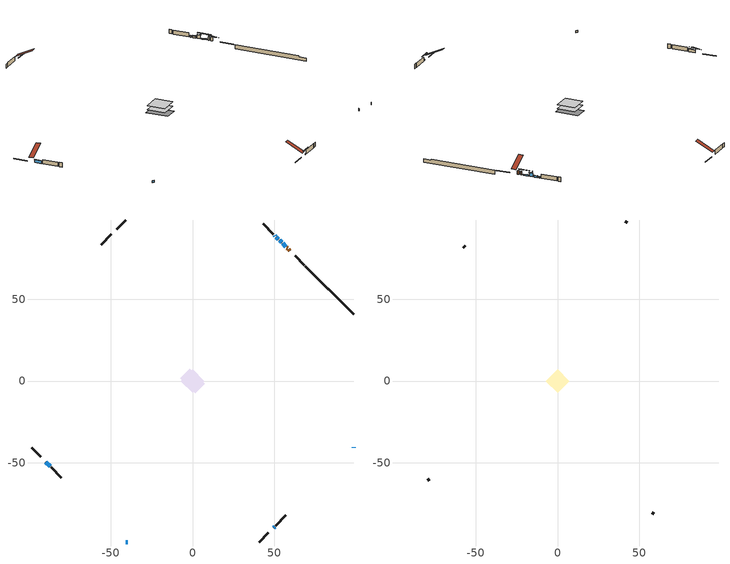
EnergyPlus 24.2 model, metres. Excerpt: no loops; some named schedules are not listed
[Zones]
conditioned space
 floor adiabatic (AdiabaticFloorConstruction): -7.28,0 0,7.28 7.28,0 0,-7.28 z0.64
 floor foundation (Slab1 construction): -7.38,1.78 -1.78,7.38 7.38,-1.78 1.78,-7.38 z-1.65
 wall outside (RimJoist1 construction): 40.83,-98.57 46.37,-93.03 / -98.57,-40.83 -93.03,-46.37 / -40.83,98.57 -46.37,93.03 / 68.38,71.01 62.85,76.55 z0.64:0.94
 wall outside (AdiabaticWallConstruction 1): 59.61,79.79 58.84,80.56 / 58.18,81.21 57.75,81.64 z0.64:2.67
 wall outside (AdiabaticWallConstruction): -40.83,-98.57 -39.76,-98.57 / 98.57,-40.83 98.57,-40.41 z0.64:1.86; 57.1,82.3 55.16,84.24 / 49.6,-89.8 50.25,-89.15 / 50.67,88.72 50.24,89.16 z0.64:1.25; 54.5,84.9 53.28,86.12 z0.64:2.67; 52.62,86.78 51.33,88.07 z0.64:1.56; -89.8,-49.6 -87.21,-52.19 z0.64:2.16
 wall outside (Wall1 construction): 50.91,-88.49 57.22,-82.18 / -86.55,-52.85 -80.24,-59.16 / -49.6,89.79 -55.91,83.48 / 49.58,89.81 43.27,96.12 z0.64:3.08
 wall foundation (FoundationWall1 construction): 69.04,70.36,-1.65 69.04,70.36,0.64 95.62,43.78,0.64 95.62,43.78,0.11 98.57,40.83,0.11 98.57,40.83,-1.65
 window (WindowConstruction 4): -40.83,-98.57 -39.76,-98.57 z0.64:1.86
 window (WindowConstruction 6): 57.1,82.3 55.16,84.24 z0.64:1.25
 window (WindowConstruction 7): 49.6,-89.79 50.25,-89.15 z0.64:1.25
 window (WindowConstruction 5): 98.57,-40.83 98.57,-40.41 z0.64:1.86
 window (WindowConstruction): 54.5,84.9 53.28,86.12 z0.64:2.67
 window (WindowConstruction 1): 52.62,86.78 51.33,88.07 z0.64:1.55
 window (WindowConstruction 2): 50.67,88.73 50.24,89.16 z0.64:1.25
 window (WindowConstruction 3): -89.79,-49.6 -87.21,-52.19 z0.64:2.16
 door (Door): 59.61,79.79 58.84,80.56 z0.64:2.67
 door (Door 1): 58.18,81.21 57.75,81.64 z0.64:2.67
 ceiling adiabatic (AdiabaticFloorConstruction): 0,-7.28 7.28,0 0,7.28 -7.28,0 z0.64
attic - vented
 floor to conditioned space (Floor1 construction Reversed): -7.28,0 0,7.28 7.28,0 0,-7.28 z3.08
 wall outside (Wall2 construction): 57.87,-81.52 59.01,-80.39 / -79.58,-59.81 -78.45,-60.94 / -56.57,82.83 -57.7,81.7 / 42.62,96.78 41.49,97.91 z0.64:3.08
 roof outside (Roof1 construction): 48.95,-90.45,3.08 42.06,-83.57,7.94 40.14,-85.49,7.94 47.02,-92.38,3.08; -90.45,-48.95,3.08 -83.57,-42.06,7.94 -85.49,-40.14,7.94 -92.38,-47.02,3.08; -48.95,90.45,3.08 -42.06,83.57,7.94 -40.14,85.49,7.94 -47.02,92.38,3.08; 60.27,79.13,3.08 53.38,72.25,7.94 55.31,70.33,7.94 62.19,77.21,3.08
shading: 53.29,86.11 58.96,80.43 59.26,80.72 53.58,86.4 z3.89; 52.12,-87.28 47.74,-91.66 48.03,-91.95 52.41,-87.57 z3.89; 53.14,86.26 54.64,84.75 54.93,85.05 53.43,86.55 z2.87; 51.19,88.21 52.76,86.63 53.06,86.92 51.48,88.5 z1.76; 50.1,89.3 50.81,88.58 51.11,88.87 50.39,89.59 z1.45; -87.07,-52.33 -89.94,-49.46 -90.23,-49.75 -87.36,-52.62 z2.37
[Building]
Building 1: Terrain=Suburbs
[Site:Location]
Ottawa Intl AP_ON: Latitude {deg}=45.32; Longitude {deg}=-75.67; Time Zone {hr}=-5; Elevation {m}=115; Keep Site Location Information=Yes
[Site:GroundTemperature:Shallow]
1.18808, -1.19398, -1.38475, -0.254337, 4.28362, 8.80044, 12.7163, 15.1969, 15.4076, 13.3901, 9.57408, 5.19582
[Site:WaterMainsTemperature]
Calculation Method=Schedule; Temperature Schedule=mains temperature schedule
[Material] Roughness=Rough; Thermal Absorptance=0.9
Name | Thickness {m} | Conductivity {W/m-K} | Density {kg/m3} | Specific Heat {J/kg-K} | Solar Absorptance | Visible Absorptance
asphalt or fiberglass shingles | 0.00635 | 0.162714 | 1121.4 | 1465.45 | 0.4 | 0.4
ceiling loosefill ins | 0.169333 | 0.0480833 | 16.02 | 1046.75 | 0.7 | 0.7
ceiling stud and cavity | 0.1397 | 0.0940014 | 65.682 | 1177.47 | 0.7 | 0.7
concrete 4.0 in. | 0.1016 | 1.803125 | 2242.8 | 837.4 | 0.7 | 0.7
concrete 8.0 in. | 0.2032 | 1.803125 | 2242.8 | 837.4 | 0.7 | 0.7
door material | 0.04445 | 0.053851 | 512.64 | 1214.23 | 0.7 | 0.7
door material 1 | 0.04445 | 0.0639163 | 512.64 | 1214.23 | 0.7 | 0.7
exterior vertical ins | 0.0213745 | 0.029427 | 32.04 | 1214.23 | 0.7 | 0.7
floor covering | 0.0127 | 0.0433444 | 54.468 | 1339.84 | 0.6 | 0.6
floor rigid ins; wall rigid ins 1 | 0.512978 | 0.029427 | 32.04 | 1214.23 | 0.7 | 0.7
floor stud and cavity | 0.1397 | 1.75129 | 37.0049 | 1207.88 | 0.7 | 0.7
furniture material conditioned space 1 | 0.1524 | 0.115458 | 640.8 | 1214.23 | 0.6 | 0.6
gypsum board | 0.0127 | 0.160291 | 801 | 837.4 | 0.6 | 0.6
gypsum board 1 | 0.0127 | 0.160291 | 801 | 837.4 | 0.7 | 0.7
osb sheathing 0.5 in. | 0.0127 | 0.115458 | 512.64 | 1214.23 | 0.7 | 0.7
osb sheathing 0.75 in. | 0.01905 | 0.115458 | 512.64 | 1214.23 | 0.7 | 0.7
osb sheathing 2.0 in. | 0.0508 | 0.115458 | 512.64 | 1214.23 | 0.7 | 0.7
rim joist rigid ins; wall rigid ins | 0.051816 | 0.029427 | 32.04 | 1214.23 | 0.7 | 0.7
rim joist stud and cavity | 0.0508 | 0.0344445 | 125.044 | 1163.47 | 0.6 | 0.6
wall stud and cavity | 0.1397 | 0.160606 | 139.0536 | 1170.24 | 0.7 | 0.7
wall stud and cavity 1 | 0.0889 | 6.1454 | 50.32683 | 1063.81 | 0.6 | 0.6
wall stud and cavity 2 | 0.0889 | 0.380278 | 52.3479 | 1209.89 | 0.7 | 0.7
wall stud and cavity 3 | 0.0889 | 0.391764 | 83.0341 | 1211.67 | 0.7 | 0.7
wood siding | 0.0254 | 0.102417 | 544.68 | 1172.36 | 0.4 | 0.4
wood siding 1 | 0.00254 | 0.102417 | 544.68 | 1172.36 | 0.4 | 0.4
wood siding 2; wood siding 3; wood siding 4 | 0.0254 | 0.102417 | 544.68 | 1172.36 | 0.7 | 0.7
[WindowMaterial:SimpleGlazingSystem]
Name | U-Factor {W/m2-K} | Solar Heat Gain Coefficient
WindowMaterial | 4.38739 | 0.68
WindowMaterial 1 | 3.07691 | 0.55
WindowMaterial 2 | 3.10076 | 0.46
WindowMaterial 3 | 2.94348 | 0.59
WindowMaterial 4 | 4.65539 | 0.62
WindowMaterial 5 | 4.28064 | 0.65
WindowMaterial 6 | 7.50177 | 0.69
WindowMaterial 7 | 4.6747 | 0.52
[Construction]
AdiabaticFloorConstruction: floor stud and cavity, floor rigid ins, osb sheathing 0.75 in., floor covering
AdiabaticWallConstruction: wood siding 3, wall rigid ins 1, wall stud and cavity 2, gypsum board
AdiabaticWallConstruction 1: wood siding 4, wall rigid ins 1, wall stud and cavity 2, gypsum board
Door: door material
Door 1: door material 1
Floor1 construction Reversed: gypsum board, ceiling stud and cavity, ceiling loosefill ins
FoundationWall1 construction: concrete 8.0 in., gypsum board 1
furniture construction conditioned space 1: furniture material conditioned space 1
PartitionWallConstruction: gypsum board, wall stud and cavity 3, gypsum board
RimJoist1 construction: wood siding 2, rim joist rigid ins, osb sheathing 2.0 in., rim joist stud and cavity
Roof1 construction: asphalt or fiberglass shingles
Slab1 construction: concrete 4.0 in.
Wall1 construction: wood siding, wall rigid ins, osb sheathing 0.5 in., wall stud and cavity, gypsum board
Wall2 construction: wood siding 1, wall stud and cavity 1
WindowConstruction: WindowMaterial
WindowConstruction 1: WindowMaterial 1
WindowConstruction 2: WindowMaterial 2
WindowConstruction 3: WindowMaterial 3
WindowConstruction 4: WindowMaterial 4
WindowConstruction 5: WindowMaterial 5
WindowConstruction 6: WindowMaterial 6
WindowConstruction 7: WindowMaterial 7
[Zone] Multiplier=1; Part of Total Floor Area=Yes
Name | Volume {m3}
attic - vented | 81.2399
conditioned space | 518.6
[Space]
Name | Zone | Volume {m3}
attic - vented 1 | attic - vented | 81.2399
conditioned space 1 | conditioned space | 518.6
[ZoneInfiltration:EffectiveLeakageArea]
infil attic - vented 1: Zone or Space=attic - vented 1; Schedule=Always On Discrete; Effective Air Leakage Area {cm2}=4459.37; Stack Coefficient=0.000507965; Wind Coefficient=1.52278e-05
[ZoneMixing]
whole house fan mix: Zone or Space=attic - vented; Schedule=Always On Continuous; Design Flow Rate Calculation Method=Flow/Zone; Design Flow Rate {m3/s}=0; Source Zone or Space=conditioned space
[SurfaceProperty:ExposedFoundationPerimeter]
Slab1: Exposed Perimeter Calculation Method=TotalExposedPerimeter; Total Exposed Perimeter {m}=41.759
[InternalMass] Zone or ZoneList=conditioned space; Space or SpaceList=conditioned space 1
Name | Construction | Surface Area {m2}
furniture mass conditioned space 1 | furniture construction conditioned space 1 | 83.4399
partition wall mass | PartitionWallConstruction | 208.6
[Lights]
interior lighting: Zone or ZoneList or Space or SpaceList=conditioned space 1; Schedule=interior lighting schedule; Design Level Calculation Method=LightingLevel; Lighting Level {W}=343.2; Return Air Fraction=0; Fraction Radiant=0.6; Fraction Visible=0.2; Fraction Replaceable=1
[People]
occupants: Zone or ZoneList or Space or SpaceList=conditioned space 1; Number of People Schedule=occupants schedule; Number of People Calculation Method=People; Number of People=3; Fraction Radiant=0.314171; Sensible Heat Fraction=0.56303; Activity Level Schedule=occupants activity schedule; Carbon Dioxide Generation Rate {m3/s-W}=0; Enable ASHRAE 55 Comfort Warnings=No; Mean Radiant Temperature Calculation Type=EnclosureAveraged
[ElectricEquipment] Zone or ZoneList or Space or SpaceList=conditioned space 1; Design Level Calculation Method=EquipmentLevel
Name | Schedule | Design Level {W} | Fraction Latent | Fraction Radiant | Fraction Lost
clothes dryer | clothes dryer schedule | 140.772 | 0.015 | 0.081 | 0.85
clothes washer | clothes washer schedule | 32.1985 | 0.03 | 0.162 | 0.7
cooking range | cooking range schedule | 215.147 | 0.08 | 0.432 | 0.2
dishwasher | dishwasher schedule | 66.8632 | 0.3 | 0.18 | 0.4
fridge | fridge schedule | 72.9452 | 0 | 0.6 | 0
mech vent house fan | mech vent house fan schedule | 0 | 0 | 0 | 1
mech vent house fan cfis | mech vent house fan cfis schedule | 0 | 0 | 0 | 0
misc plug loads | misc plug loads schedule | 494.7 | 0.045 | 0.513 | 0.1
whole house fan | Always On Discrete | 0 | 0 | 0 | 1
[OtherEquipment] Zone or ZoneList or Space or SpaceList=conditioned space 1; Design Level Calculation Method=EquipmentLevel
Name | Fuel Type | Schedule | Design Level {W} | Fraction Latent | Fraction Radiant | Fraction Lost
clothes dryer 1 | Electricity | clothes dryer schedule | 0 | 0.015 | 0.081 | 0.85
cooking range 1 | Electricity | cooking range schedule | 0 | 0.08 | 0.432 | 0.2
general water use latent | None | general water use schedule | 62.594 | 1 | 0 | 0
general water use sensible | None | general water use schedule | -61.6891 | 0 | 0.6 | 0
mech vent house fan latent load | None | Always On Discrete | 0 | 1 | 0 | 0
mech vent house fan sensible load | None | Always On Discrete | 0 | 0 | 0 | 0
water heater energy adjustment1 | Electricity | Always On Discrete | 0.01 | 0 | 0 | 1
[ZoneInfiltration:DesignFlowRate] Zone or ZoneList or Space or SpaceList=conditioned space 1; Schedule=Always On Discrete; Design Flow Rate Calculation Method=Flow/Zone; Design Flow Rate {m3/s}=0
infil flow; natural vent flow; whole house fan flow
[ZoneControl:Thermostat]
conditioned space Thermostat: Zone or ZoneList=conditioned space; Control Type Schedule=conditioned space Thermostat Schedule; Control 1=conditioned space temperature setpoint; Temperature Difference Between Cutout And Setpoint {deltaC}=0
[ZoneHVAC:Baseboard:Convective:Electric]
electric baseboard: Availability Schedule=Always On Discrete; Heating Design Capacity {W}=10023; Efficiency=1
[Zone equipment]
conditioned space: electric baseboard
[Foundation:Kiva]
Foundation Kiva 1: Initial Indoor Air Temperature {C}=18; Wall Height Above Grade {m}=0.639989; Wall Depth Below Slab {m}=0.2032; Custom Block Material Name 1=exterior vertical ins; Custom Block Depth 1 {m}=2.28999; Custom Block X Position 1 {m}=0.2159; Custom Block Z Position 1 {m}=0
[Foundation:Kiva:Settings]
Soil Conductivity {W/m-K}=0.849921; Soil Density {kg/m3}=1842.3; Soil Specific Heat {J/kg-K}=418.7; Ground Solar Absorptivity=0.9; Ground Thermal Absorptivity=0.9; Ground Surface Roughness {m}=0.03; Far-Field Width {m}=40; Deep-Ground Boundary Condition=ZeroFlux; Deep-Ground Depth {m}=40; Minimum Cell Dimension {m}=0.2; Maximum Cell Growth Coefficient=3; Simulation Timestep=Timestep
[Exterior:Lights]
exterior lighting: Schedule=exterior lighting schedule; Design Level {W}=75.6
[EnergyManagementSystem:GlobalVariable]
infil_program_Qfan
infil_program_Qinf
natural_vent_program_Qnv
natural_vent_program_Qwhf
[EnergyManagementSystem:Sensor]
Name | Output:Variable or Output:Meter Index Key | Output:Variable or Output:Meter
airflow_gain | infil flow | Infiltration Sensible Heat Gain Energy
airflow_gain_1 | natural vent flow | Infiltration Sensible Heat Gain Energy
airflow_gain_2 | whole house fan flow | Infiltration Sensible Heat Gain Energy
airflow_loss | infil flow | Infiltration Sensible Heat Loss Energy
airflow_loss_1 | natural vent flow | Infiltration Sensible Heat Loss Energy
airflow_loss_2 | whole house fan flow | Infiltration Sensible Heat Loss Energy
clg_load_cond |  | Cooling:EnergyTransfer:Zone:CONDITIONED SPACE
clg_sp_s; clg_sp_s_1 | cooling setpoint | Schedule Value
clothes_dryer_exhaust_0_sch_s | clothes dryer exhaust 0 schedule | Schedule Value
conditioned_space_clg_unmet_s | conditioned space | Zone Cooling Setpoint Not Met Time
conditioned_space_htg_unmet_s | conditioned space | Zone Heating Setpoint Not Met Time
cool_season | cooling season schedule | Schedule Value
fridge_tin_s | conditioned space | Zone Mean Air Temperature
htg_load_cond |  | Heating:EnergyTransfer:Zone:CONDITIONED SPACE
htg_sp_s; htg_sp_s_1 | heating setpoint | Schedule Value
ig_ee_conv | clothes dryer | Electric Equipment Convective Heating Energy
ig_ee_conv_2 | cooking range | Electric Equipment Convective Heating Energy
ig_ee_conv_4 | fridge | Electric Equipment Convective Heating Energy
ig_ee_conv_5 | misc plug loads | Electric Equipment Convective Heating Energy
ig_ee_conv_6 | whole house fan | Electric Equipment Convective Heating Energy
ig_ee_rad | clothes dryer | Electric Equipment Radiant Heating Energy
ig_ee_rad_2 | cooking range | Electric Equipment Radiant Heating Energy
ig_ee_rad_4 | fridge | Electric Equipment Radiant Heating Energy
ig_ee_rad_5 | misc plug loads | Electric Equipment Radiant Heating Energy
ig_ee_rad_6 | whole house fan | Electric Equipment Radiant Heating Energy
ig_lgt_conv | interior lighting | Lights Convective Heating Energy
ig_lgt_rad | interior lighting | Lights Radiant Heating Energy
ig_lgt_vis | interior lighting | Lights Visible Radiation Heating Energy
ig_oe_conv | clothes dryer 1 | Other Equipment Convective Heating Energy
ig_oe_conv_1 | cooking range 1 | Other Equipment Convective Heating Energy
ig_oe_conv_2 | general water use latent | Other Equipment Convective Heating Energy
ig_oe_conv_3 | general water use sensible | Other Equipment Convective Heating Energy
ig_oe_conv_4 | water heater energy adjustment1 | Other Equipment Convective Heating Energy
ig_oe_rad | clothes dryer 1 | Other Equipment Radiant Heating Energy
ig_oe_rad_1 | cooking range 1 | Other Equipment Radiant Heating Energy
ig_oe_rad_2 | general water use latent | Other Equipment Radiant Heating Energy
ig_oe_rad_3 | general water use sensible | Other Equipment Radiant Heating Energy
ig_oe_rad_4 | water heater energy adjustment1 | Other Equipment Radiant Heating Energy
ig_ppl_conv | occupants | People Convective Heating Energy
ig_ppl_rad | occupants | People Radiant Heating Energy
im_conv | furniture mass conditioned space 1 | Surface Inside Face Convection Heat Gain Energy
im_conv_1 | partition wall mass | Surface Inside Face Convection Heat Gain Energy
im_ig | furniture mass conditioned space 1 | Surface Inside Face Internal Gains Radiation Heat Gain Energy
im_ig_1 | partition wall mass | Surface Inside Face Internal Gains Radiation Heat Gain Energy
im_lgt | furniture mass conditioned space 1 | Surface Inside Face Lights Radiation Heat Gain Energy
im_lgt_1 | partition wall mass | Surface Inside Face Lights Radiation Heat Gain Energy
im_sol | furniture mass conditioned space 1 | Surface Inside Face Solar Radiation Heat Gain Energy
im_sol_1 | partition wall mass | Surface Inside Face Solar Radiation Heat Gain Energy
im_surf | furniture mass conditioned space 1 | Surface Inside Face Net Surface Thermal Radiation Heat Gain Energy
im_surf_1 | partition wall mass | Surface Inside Face Net Surface Thermal Radiation Heat Gain Energy
mv_conv | mech vent house fan | Electric Equipment Convective Heating Energy
mv_conv_1 | mech vent house fan cfis | Electric Equipment Convective Heating Energy
mv_conv_2 | mech vent house fan latent load | Other Equipment Convective Heating Energy
mv_conv_3 | mech vent house fan sensible load | Other Equipment Convective Heating Energy
mv_rad | mech vent house fan | Electric Equipment Radiant Heating Energy
mv_rad_1 | mech vent house fan cfis | Electric Equipment Radiant Heating Energy
mv_rad_2 | mech vent house fan latent load | Other Equipment Radiant Heating Energy
mv_rad_3 | mech vent house fan sensible load | Other Equipment Radiant Heating Energy
natural_vent_s | natural vent schedule | Schedule Value
out_pb_s |  | Site Outdoor Air Barometric Pressure
out_wt_s |  | Site Outdoor Air Humidity Ratio
site_vw_s |  | Site Wind Speed
ss_back_out | Window1 | Surface Window Shortwave from Zone Back Out Window Heat Transfer Rate
ss_back_out_1 | Window12 | Surface Window Shortwave from Zone Back Out Window Heat Transfer Rate
ss_back_out_2 | Window15 | Surface Window Shortwave from Zone Back Out Window Heat Transfer Rate
ss_back_out_3 | Window3 | Surface Window Shortwave from Zone Back Out Window Heat Transfer Rate
ss_back_out_4 | Window4 | Surface Window Shortwave from Zone Back Out Window Heat Transfer Rate
ss_back_out_5 | Window5 | Surface Window Shortwave from Zone Back Out Window Heat Transfer Rate
ss_back_out_6 | Window7 | Surface Window Shortwave from Zone Back Out Window Heat Transfer Rate
ss_back_out_7 | Window8 | Surface Window Shortwave from Zone Back Out Window Heat Transfer Rate
ss_conv | Door1 | Surface Inside Face Convection Heat Gain Energy
ss_conv_1 | Door2 | Surface Inside Face Convection Heat Gain Energy
ss_conv_2 | Window1 | Surface Inside Face Convection Heat Gain Energy
ss_conv_3 | Window12 | Surface Inside Face Convection Heat Gain Energy
ss_conv_4 | Window15 | Surface Inside Face Convection Heat Gain Energy
ss_conv_5 | Window3 | Surface Inside Face Convection Heat Gain Energy
ss_conv_6 | Window4 | Surface Inside Face Convection Heat Gain Energy
ss_conv_7 | Window5 | Surface Inside Face Convection Heat Gain Energy
ss_conv_8 | Window7 | Surface Inside Face Convection Heat Gain Energy
ss_conv_9 | Window8 | Surface Inside Face Convection Heat Gain Energy
ss_ig | Door1 | Surface Inside Face Internal Gains Radiation Heat Gain Energy
ss_ig_1 | Door2 | Surface Inside Face Internal Gains Radiation Heat Gain Energy
ss_ig_2 | Window1 | Surface Inside Face Internal Gains Radiation Heat Gain Energy
ss_ig_3 | Window12 | Surface Inside Face Internal Gains Radiation Heat Gain Energy
ss_ig_4 | Window15 | Surface Inside Face Internal Gains Radiation Heat Gain Energy
ss_ig_5 | Window3 | Surface Inside Face Internal Gains Radiation Heat Gain Energy
ss_ig_6 | Window4 | Surface Inside Face Internal Gains Radiation Heat Gain Energy
ss_ig_7 | Window5 | Surface Inside Face Internal Gains Radiation Heat Gain Energy
ss_ig_8 | Window7 | Surface Inside Face Internal Gains Radiation Heat Gain Energy
ss_ig_9 | Window8 | Surface Inside Face Internal Gains Radiation Heat Gain Energy
ss_lgt | Door1 | Surface Inside Face Lights Radiation Heat Gain Energy
ss_lgt_1 | Door2 | Surface Inside Face Lights Radiation Heat Gain Energy
ss_sol | Door1 | Surface Inside Face Solar Radiation Heat Gain Energy
ss_sol_1 | Door2 | Surface Inside Face Solar Radiation Heat Gain Energy
ss_surf | Door1 | Surface Inside Face Net Surface Thermal Radiation Heat Gain Energy
ss_surf_1 | Door2 | Surface Inside Face Net Surface Thermal Radiation Heat Gain Energy
ss_surf_2 | Window1 | Surface Inside Face Net Surface Thermal Radiation Heat Gain Energy
ss_surf_3 | Window12 | Surface Inside Face Net Surface Thermal Radiation Heat Gain Energy
ss_surf_4 | Window15 | Surface Inside Face Net Surface Thermal Radiation Heat Gain Energy
ss_surf_5 | Window3 | Surface Inside Face Net Surface Thermal Radiation Heat Gain Energy
ss_surf_6 | Window4 | Surface Inside Face Net Surface Thermal Radiation Heat Gain Energy
ss_surf_7 | Window5 | Surface Inside Face Net Surface Thermal Radiation Heat Gain Energy
ss_surf_8 | Window7 | Surface Inside Face Net Surface Thermal Radiation Heat Gain Energy
ss_surf_9 | Window8 | Surface Inside Face Net Surface Thermal Radiation Heat Gain Energy
ss_trans_in | Window1 | Surface Window Transmitted Solar Radiation Rate
ss_trans_in_1 | Window12 | Surface Window Transmitted Solar Radiation Rate
ss_trans_in_2 | Window15 | Surface Window Transmitted Solar Radiation Rate
ss_trans_in_3 | Window3 | Surface Window Transmitted Solar Radiation Rate
ss_trans_in_4 | Window4 | Surface Window Transmitted Solar Radiation Rate
ss_trans_in_5 | Window5 | Surface Window Transmitted Solar Radiation Rate
ss_trans_in_6 | Window7 | Surface Window Transmitted Solar Radiation Rate
ss_trans_in_7 | Window8 | Surface Window Transmitted Solar Radiation Rate
ss_trans_out | Window1 | Surface Inside Face Initial Transmitted Diffuse Transmitted Out Window Solar Radiation Rate
ss_trans_out_1 | Window12 | Surface Inside Face Initial Transmitted Diffuse Transmitted Out Window Solar Radiation Rate
ss_trans_out_2 | Window15 | Surface Inside Face Initial Transmitted Diffuse Transmitted Out Window Solar Radiation Rate
ss_trans_out_3 | Window3 | Surface Inside Face Initial Transmitted Diffuse Transmitted Out Window Solar Radiation Rate
ss_trans_out_4 | Window4 | Surface Inside Face Initial Transmitted Diffuse Transmitted Out Window Solar Radiation Rate
ss_trans_out_5 | Window5 | Surface Inside Face Initial Transmitted Diffuse Transmitted Out Window Solar Radiation Rate
ss_trans_out_6 | Window7 | Surface Inside Face Initial Transmitted Diffuse Transmitted Out Window Solar Radiation Rate
ss_trans_out_7 | Window8 | Surface Inside Face Initial Transmitted Diffuse Transmitted Out Window Solar Radiation Rate
s_conv | Floor1 | Surface Inside Face Convection Heat Gain Energy
s_conv_1 | FoundationWall1 | Surface Inside Face Convection Heat Gain Energy
s_conv_10 | Wall1:225 | Surface Inside Face Convection Heat Gain Energy
s_conv_11 | Wall1:315 | Surface Inside Face Convection Heat Gain Energy
s_conv_12 | Wall1:45 | Surface Inside Face Convection Heat Gain Energy
s_conv_2 | inferred conditioned ceiling | Surface Inside Face Convection Heat Gain Energy
s_conv_3 | inferred conditioned floor | Surface Inside Face Convection Heat Gain Energy
s_conv_4 | RimJoist1:135 | Surface Inside Face Convection Heat Gain Energy
s_conv_5 | RimJoist1:225 | Surface Inside Face Convection Heat Gain Energy
s_conv_6 | RimJoist1:315 | Surface Inside Face Convection Heat Gain Energy
s_conv_7 | RimJoist1:45 | Surface Inside Face Convection Heat Gain Energy
s_conv_8 | Slab1 | Surface Inside Face Convection Heat Gain Energy
s_conv_9 | Wall1:135 | Surface Inside Face Convection Heat Gain Energy
s_ig | Floor1 | Surface Inside Face Internal Gains Radiation Heat Gain Energy
s_ig_1 | FoundationWall1 | Surface Inside Face Internal Gains Radiation Heat Gain Energy
s_ig_10 | Wall1:225 | Surface Inside Face Internal Gains Radiation Heat Gain Energy
s_ig_11 | Wall1:315 | Surface Inside Face Internal Gains Radiation Heat Gain Energy
s_ig_12 | Wall1:45 | Surface Inside Face Internal Gains Radiation Heat Gain Energy
s_ig_2 | inferred conditioned ceiling | Surface Inside Face Internal Gains Radiation Heat Gain Energy
s_ig_3 | inferred conditioned floor | Surface Inside Face Internal Gains Radiation Heat Gain Energy
s_ig_4 | RimJoist1:135 | Surface Inside Face Internal Gains Radiation Heat Gain Energy
s_ig_5 | RimJoist1:225 | Surface Inside Face Internal Gains Radiation Heat Gain Energy
s_ig_6 | RimJoist1:315 | Surface Inside Face Internal Gains Radiation Heat Gain Energy
s_ig_7 | RimJoist1:45 | Surface Inside Face Internal Gains Radiation Heat Gain Energy
s_ig_8 | Slab1 | Surface Inside Face Internal Gains Radiation Heat Gain Energy
s_ig_9 | Wall1:135 | Surface Inside Face Internal Gains Radiation Heat Gain Energy
s_lgt | Floor1 | Surface Inside Face Lights Radiation Heat Gain Energy
s_lgt_1 | FoundationWall1 | Surface Inside Face Lights Radiation Heat Gain Energy
s_lgt_10 | Wall1:225 | Surface Inside Face Lights Radiation Heat Gain Energy
s_lgt_11 | Wall1:315 | Surface Inside Face Lights Radiation Heat Gain Energy
s_lgt_12 | Wall1:45 | Surface Inside Face Lights Radiation Heat Gain Energy
s_lgt_2 | inferred conditioned ceiling | Surface Inside Face Lights Radiation Heat Gain Energy
s_lgt_3 | inferred conditioned floor | Surface Inside Face Lights Radiation Heat Gain Energy
s_lgt_4 | RimJoist1:135 | Surface Inside Face Lights Radiation Heat Gain Energy
s_lgt_5 | RimJoist1:225 | Surface Inside Face Lights Radiation Heat Gain Energy
s_lgt_6 | RimJoist1:315 | Surface Inside Face Lights Radiation Heat Gain Energy
s_lgt_7 | RimJoist1:45 | Surface Inside Face Lights Radiation Heat Gain Energy
s_lgt_8 | Slab1 | Surface Inside Face Lights Radiation Heat Gain Energy
s_lgt_9 | Wall1:135 | Surface Inside Face Lights Radiation Heat Gain Energy
s_sol | Floor1 | Surface Inside Face Solar Radiation Heat Gain Energy
s_sol_1 | FoundationWall1 | Surface Inside Face Solar Radiation Heat Gain Energy
s_sol_10 | Wall1:225 | Surface Inside Face Solar Radiation Heat Gain Energy
s_sol_11 | Wall1:315 | Surface Inside Face Solar Radiation Heat Gain Energy
s_sol_12 | Wall1:45 | Surface Inside Face Solar Radiation Heat Gain Energy
s_sol_2 | inferred conditioned ceiling | Surface Inside Face Solar Radiation Heat Gain Energy
s_sol_3 | inferred conditioned floor | Surface Inside Face Solar Radiation Heat Gain Energy
s_sol_4 | RimJoist1:135 | Surface Inside Face Solar Radiation Heat Gain Energy
s_sol_5 | RimJoist1:225 | Surface Inside Face Solar Radiation Heat Gain Energy
s_sol_6 | RimJoist1:315 | Surface Inside Face Solar Radiation Heat Gain Energy
